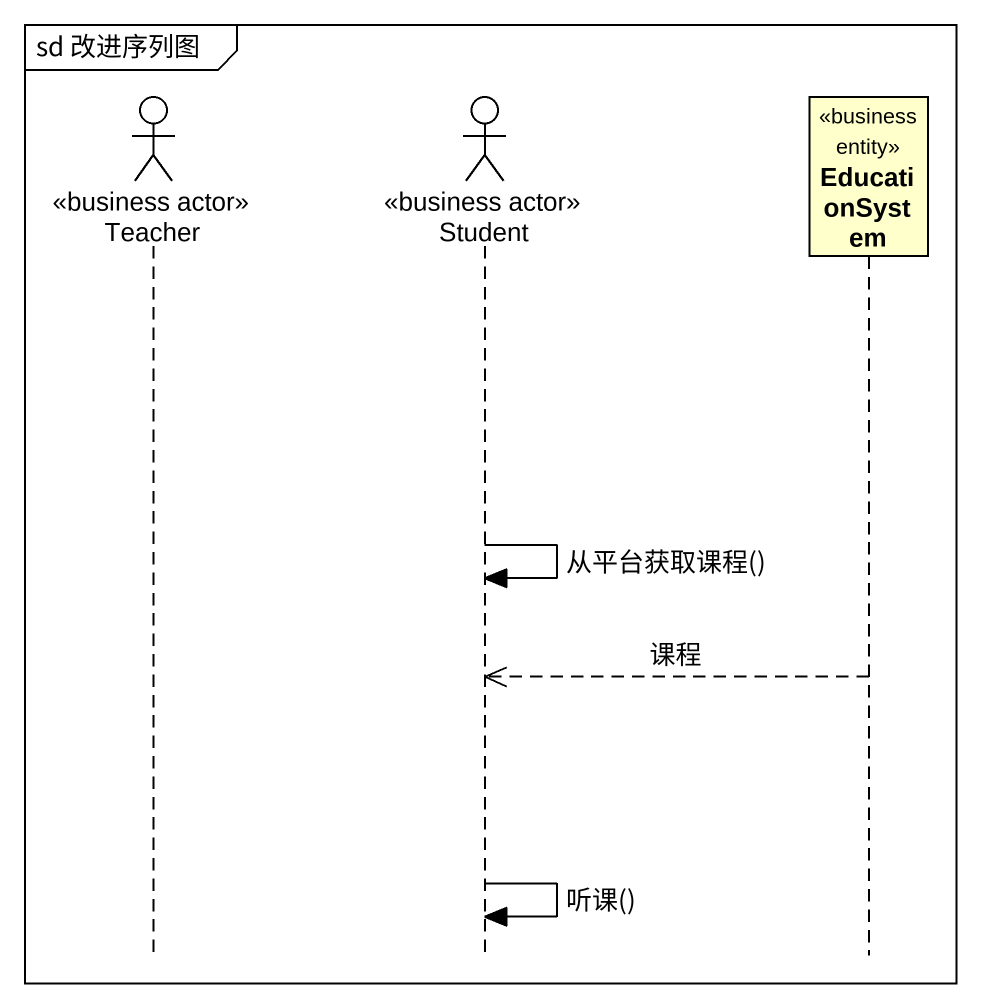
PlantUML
@startuml
mainframe sd 改进序列图
hide footbox
actor Teacher <<business actor>>
actor Student <<business actor>>
participant EducationSystem <<business entity>>

Student -> Student : 从平台获取课程()
EducationSystem -->> Student : 课程
Student -> Student : 听课()
@enduml
